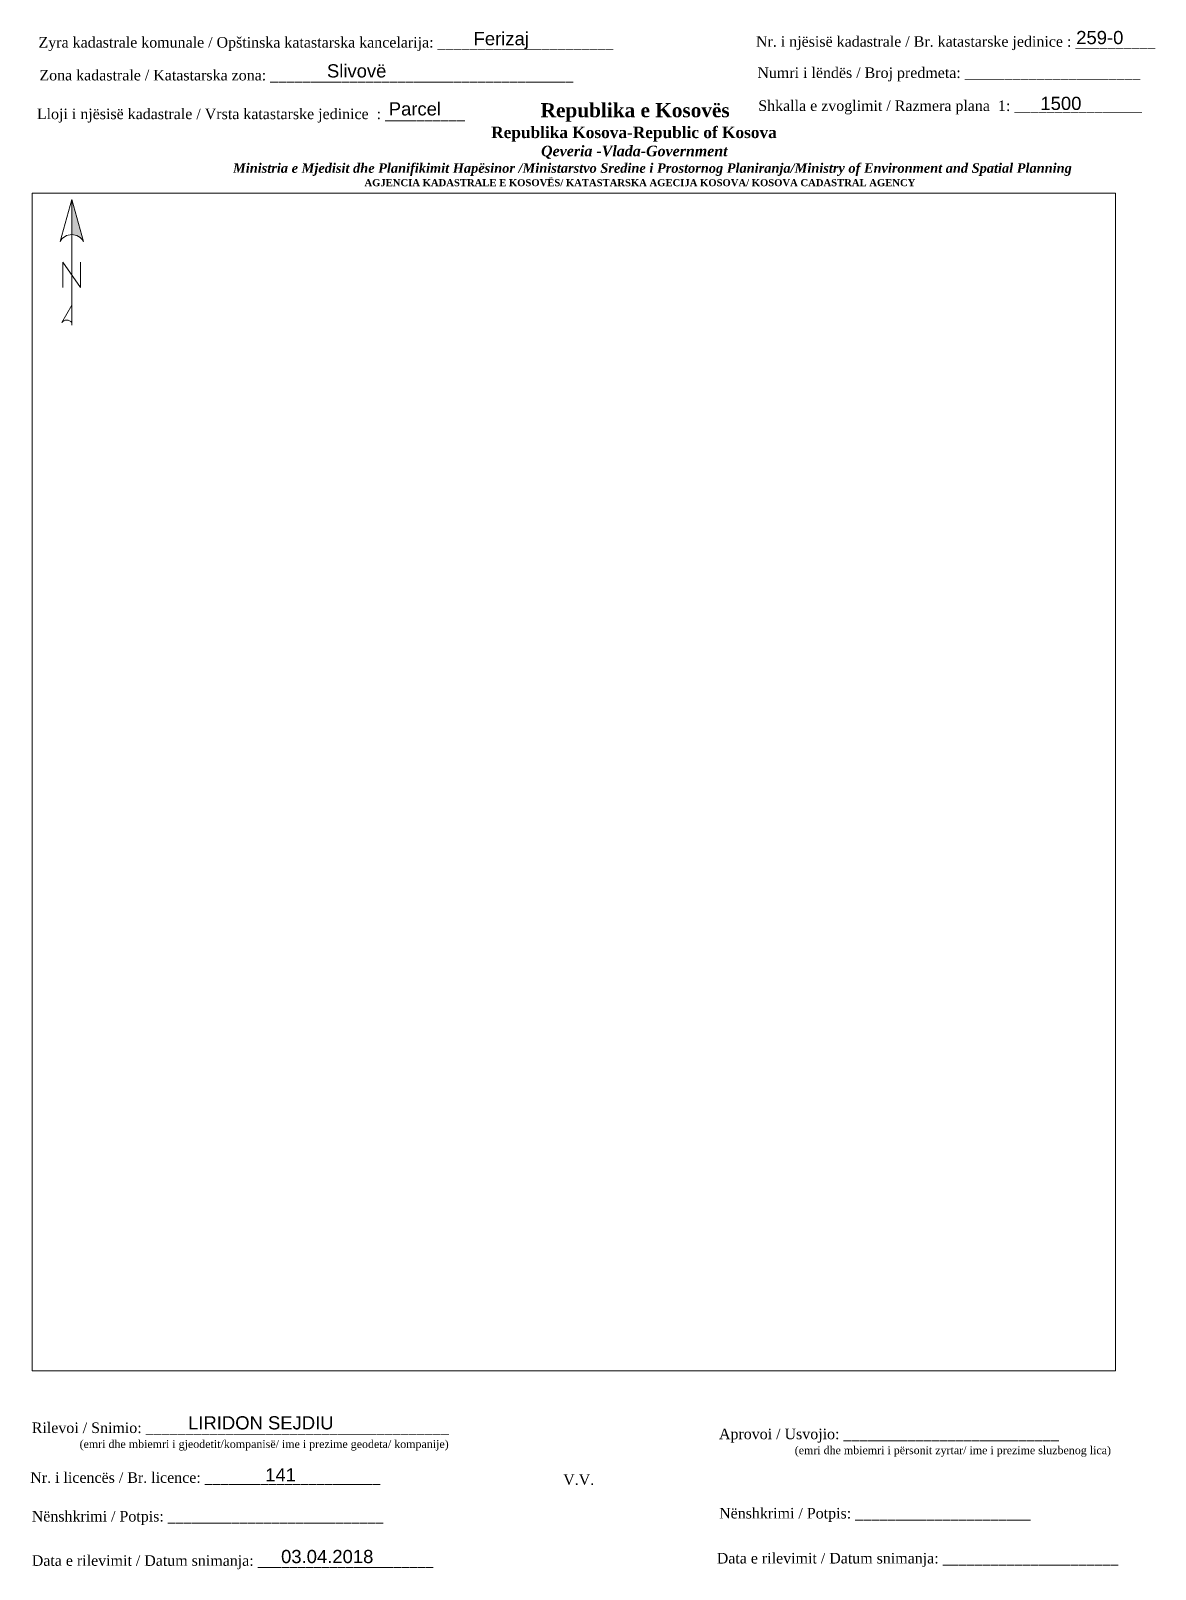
# Paper-space layout '259-0' of a CAD drawing. Header units: metres. Extents: x 0 to 213, y 0 to 292.
import ezdxf

# ---------------------------------------------------------------- set-up
doc = ezdxf.new("R2010")
doc.units = ezdxf.units.M
doc.layers.get('0').update_dxf_attribs({"lineweight": 0})
doc.layers.add('Korniza e jashtme', color=7, linetype='Continuous', lineweight=0)
doc.layers.add('Korniza e jashtme txt', color=7, linetype='Continuous', lineweight=0)
doc.styles.get("Standard").update_dxf_attribs({"font": 'arial.ttf'})

# ---------------------------------------------------------------- blocks, each defined once
blk = doc.blocks.new('*U38')
at = {"linetype": 'ByBlock', "lineweight": -2}
blk.add_hatch(color=0, dxfattribs=at).paths.add_polyline_path([(0, 562), (0, 301, -0.269143), (87, 250)])
at = {"color": 0, "linetype": 'ByBlock', "lineweight": -2}
for points in [[(87, 250, 0.580323), (-87, 250), (0, 562), (87, 250), (0, 562), (0, 300)], [(0, -356, 0.5), (-75, -356), (0, -225)]]:
    blk.add_lwpolyline(points, format="xyb", dxfattribs=at)
for points in [[(0, -375), (0, 562)], [(-66, -94), (-66, 94), (66, -94), (66, 94)]]:
    blk.add_lwpolyline(points, dxfattribs=at)

psp = doc.layouts.new('259-0')

# ---------------------------------------------------------------- block references
at = {"xscale": 0.0254, "yscale": 0.0254, "zscale": 0.0254}
psp.add_blockref('*U38', (7.95, 245.33), dxfattribs=at)

# ---------------------------------------------------------------- texts
at = {"layer": 'Korniza e jashtme txt'}
for s, insert, char_height, width, attachment_point in [('Ferizaj', (84.04, 291.31), 2.5, 19.3474, 1), ('259-0', (198.16, 291.51), 2.5, 23.5616, 1), ('{\\fTimes New Roman|b0|i0|c0|p18; Zyra kadastrale komunale / Opštinska katastarska kancelarija: ______________________}', (0.89, 290.36), 2, 114.6874, 1), ('{\\fTimes New Roman|b0|i0|c0|p18;Nr. i njësisë kadastrale / Br. katastarske jedinice : __________}', (137.52, 290.52), 2, 98.5379, 1), ('{\\fTimes New Roman|b0|i0|c0|p18; Zona kadastrale / Katastarska zona: ______________________________________}', (1.06, 284.14), 2, 101.8807, 1), ('Slivovë', (56.27, 285.2), 2.5, 40.037, 1), ('{\\fTimes New Roman|b0|i0|c0|p18; Numri i lëndës / Broj predmeta: ______________________}', (137.03, 284.61), 2, 83.344, 1), ('{\\fTimes New Roman|b0|i0|c0|p18; Lloji i njësisë kadastrale / Vrsta katastarske jedinice  : __________ }', (0.58, 276.81), 2, 108.0893, 1), ('\\pi77.297;{\\fBook Antiqua|b1|i0|c0|p18;\\H1.333x;Republika e Kosovës\\fTimes New Roman|b1|i0|c0|p18;\\P\\pi67.927;\\fBook Antiqua|b1|i0|c0|p18;\\H0.8125x;Republika Kosova-Republic of Kosova\\fTimes New Roman|b1|i0|c0|p18;\\P\\pi77.378;\\fBook Antiqua|b1|i1|c0|p18;\\H0.9233x;Qeveria -Vlada-Government \\P\\pi13.032,l6,t23.033;\\fTimes New Roman|b1|i1|c0|p18;\\H0.9x;Ministria e Mjedisit dhe Planifikimit Hapësinor /Ministarstvo Sredine i Prostornog Planiranja/Ministry of Environment and Spatial Planning\\P\\pi43.931,l0,tz;\\fBook Antiqua|b1|i0|c0|p18;\\H0.7406x;AGJENCIA KADASTRALE E KOSOVËS/ KATASTARSKA AGECIJA KOSOVA/ KOSOVA CADASTRAL AGENCY}', (19.44, 277.84), 2, 191.8237, 1), ('{\\fArial|b0|i0|c0|p34;Parcel}', (67.97, 278.01), 2.5, 14.2476, 1), ('{\\fTimes New Roman|b0|i0|c0|p18; Shkalla e zvoglimit / Razmera plana  1: ________________}', (137.2, 278.36), 2, 98.5379, 1), ('1500', (191.38, 279.05), 2.5, 19.3474, 1), ('LIRIDON SEJDIU', (29.97, 29.26), 2.5, 35.1364, 1), ('{\\fTimes New Roman|b0|i0|c0|p18; Rilevoi / Snimio: ______________________________________\\P             \\H0.75x;(emri dhe mbiemri i gjeodetit/kompanisë/ ime i prezime geodeta/ kompanije)}', (-0.39, 28.08), 2, 87.3883, 1), ('{\\fTimes New Roman|b0|i0|c0|p18; Aprovoi / Usvojio: ___________________________\\P                    \\H0.75x;(emri dhe mbiemri i përsonit zyrtar/ ime i prezime sluzbenog lica)}', (129.75, 26.91), 2, 83.344, 1), ('{\\fTimes New Roman|b0|i0|c0|p18; Nr. i licencës / Br. licence: ______________________\\P                                }', (-0.67, 18.65), 2, 83.344, 1), ('141', (44.57, 19.41), 2.5, 5.2174, 1), ('{\\fTimes New Roman|b0|i0|c0|p18;V.V.                                 }', (101.01, 18.27), 2, 9.4297, 1), ('{\\fTimes New Roman|b0|i0|c0|p18; Nënshkrimi / Potpis: ______________________\\P                                 }', (189.53, 11.9), 2, 83.344, 3), ('{\\fTimes New Roman|b0|i0|c0|p18; Nënshkrimi / Potpis: ___________________________\\P                                 }', (-0.39, 11.32), 2, 83.344, 1), ('{\\fTimes New Roman|b0|i0|c0|p18; Data e rilevimit / Datum snimanja: ______________________\\P                                 }', (-0.39, 2.94), 2, 83.344, 1), ('03.04.2018', (47.58, 3.95), 2.5, 19.3474, 1), ('{\\fTimes New Roman|b0|i0|c0|p18; Data e rilevimit / Datum snimanja: ______________________\\P                                 }', (206.1, 3.38), 2, 83.344, 3)]:
    psp.add_mtext(s, dxfattribs=dict(at, insert=insert, char_height=char_height, width=width, attachment_point=attachment_point))

# ---------------------------------------------------------------- viewports
at = {"layer": 'Korniza e jashtme', "view_target_point": (7499131.0952, 4689980.51589), "view_twist_angle": 360}
psp.add_viewport(center=(103.03, 149.32), size=(205.19, 222.973), view_center_point=(10159.50848, 7853.69633), view_height=334.459353, dxfattribs=at)

doc.saveas('drawing.dxf')
